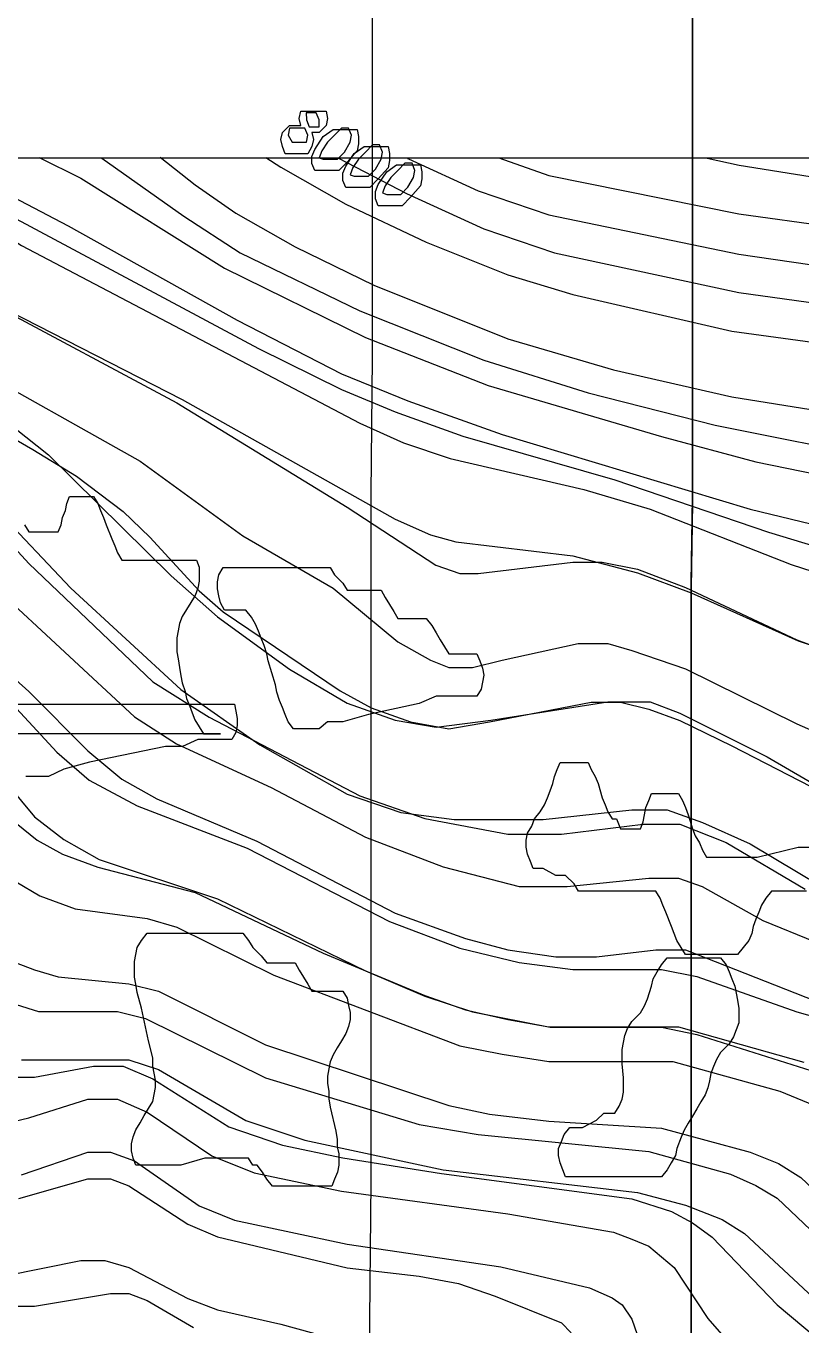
# Model space of a CAD drawing. Extents: x -0.49 to 6.91, y -0.57 to 8.11.
# Drawn here: x 2.2328 to 2.5228, y 3.2165 to 3.7029 of the extents above; entities that cross this region are included whole.
import ezdxf

# ---------------------------------------------------------------- set-up
doc = ezdxf.new("R2010")
doc.units = 0
for name, color, linetype in [('Elevations', 7, 'CONTINUOUS'), ('Grid', 7, 'CONTINUOUS'), ('split_lines', 7, 'CONTINUOUS'), ('split_lines_copy', 7, 'CONTINUOUS'), ('topo', 7, 'CONTINUOUS'), ('topo_grid', 7, 'CONTINUOUS'), ('white', 7, 'CONTINUOUS')]:
    doc.layers.add(name, color=color, linetype=linetype)

msp = doc.modelspace()

# ---------------------------------------------------------------- linework, layer by layer
at = {"layer": 'Elevations', "color": 1}
for points in [[(2.344019, 3.670931), (2.345072, 3.670931), (2.345598, 3.668285), (2.345072, 3.665639), (2.342437, 3.662994), (2.341381, 3.662994), (2.339799, 3.662994), (2.340325, 3.660348), (2.339799, 3.657702), (2.338217, 3.655056), (2.336634, 3.655056), (2.333999, 3.655056), (2.331364, 3.655056), (2.329782, 3.655056), (2.328729, 3.657702), (2.328202, 3.660348), (2.328729, 3.662994), (2.331364, 3.665639), (2.333473, 3.665639), (2.335584, 3.665639), (2.335057, 3.668285), (2.335584, 3.670931), (2.336637, 3.670931), (2.338746, 3.670931), (2.340854, 3.670931), (2.342963, 3.670931)], [(2.337692, 3.667756), (2.338745, 3.66511), (2.340854, 3.66511), (2.342436, 3.66511), (2.342436, 3.667756), (2.34138, 3.670402), (2.339271, 3.670402), (2.337689, 3.670402)], [(2.332419, 3.659316), (2.334528, 3.659316), (2.335583, 3.659316), (2.337166, 3.659316), (2.337692, 3.659316), (2.338219, 3.661962), (2.337163, 3.664608), (2.333472, 3.664608), (2.331889, 3.664608), (2.331363, 3.664608), (2.330836, 3.661962)], [(2.356673, 3.664078), (2.3572, 3.661433), (2.3572, 3.658787), (2.356673, 3.656141), (2.352982, 3.651908), (2.349818, 3.648733), (2.346128, 3.648733), (2.342437, 3.648733), (2.340855, 3.648733), (2.339802, 3.651378), (2.339802, 3.654024), (2.340855, 3.65667), (2.344019, 3.661433), (2.34771, 3.664078), (2.3514, 3.664078), (2.354564, 3.664078)], [(2.344019, 3.652992), (2.346128, 3.652992), (2.349291, 3.652992), (2.351926, 3.655638), (2.354035, 3.659342), (2.354564, 3.661988), (2.353508, 3.664634), (2.350873, 3.664634), (2.348238, 3.661988), (2.3456, 3.659342), (2.343491, 3.656167), (2.342438, 3.653521)], [(2.368272, 3.657755), (2.368798, 3.655109), (2.368798, 3.652463), (2.368272, 3.649817), (2.364581, 3.645584), (2.361418, 3.642409), (2.357727, 3.642409), (2.354036, 3.642409), (2.352454, 3.642409), (2.351398, 3.645055), (2.351398, 3.647701), (2.352454, 3.650346), (2.355617, 3.655109), (2.359308, 3.657755), (2.362999, 3.657755), (2.366162, 3.657755)], [(2.355618, 3.646669), (2.357727, 3.646669), (2.360891, 3.646669), (2.363526, 3.649315), (2.365635, 3.653019), (2.366161, 3.655665), (2.365106, 3.65831), (2.36247, 3.65831), (2.359835, 3.655665), (2.3572, 3.653019), (2.355091, 3.649844), (2.354035, 3.647198)], [(2.380399, 3.650902), (2.380926, 3.648256), (2.380926, 3.64561), (2.380399, 3.642965), (2.376708, 3.638731), (2.373544, 3.635556), (2.369854, 3.635556), (2.366163, 3.635556), (2.364581, 3.635556), (2.363528, 3.638202), (2.363528, 3.640848), (2.364581, 3.643494), (2.367745, 3.648256), (2.371436, 3.650902), (2.375126, 3.650902), (2.37829, 3.650902)], [(2.367745, 3.639816), (2.369854, 3.639816), (2.373016, 3.639816), (2.375654, 3.642462), (2.377763, 3.646166), (2.37829, 3.648812), (2.377234, 3.651458), (2.374599, 3.651458), (2.371963, 3.648812), (2.369325, 3.646166), (2.367217, 3.642991), (2.366164, 3.640345)]]:
    msp.add_lwpolyline(points, close=True, dxfattribs=at)
at = {"layer": 'Grid', "color": 1}
for points in [[(1.659111, 3.10467), (1.660693, 3.310807), (1.661749, 3.517499), (1.662802, 3.724165), (1.664384, 3.930329), (1.868432, 3.932974), (2.073008, 3.93562), (2.277583, 3.938266), (2.482159, 3.940912), (2.482159, 3.908739), (2.482159, 3.732632), (2.482159, 3.700485), (2.482159, 3.524378), (2.481633, 3.492205), (2.481633, 3.316125), (2.481633, 3.283422), (2.481633, 3.107845), (2.276002, 3.107845), (2.070373, 3.107845), (1.864743, 3.107845)], [(3.360572, 3.070909), (3.151778, 3.070909), (2.942985, 3.073555), (2.734718, 3.073555), (2.481632, 3.073555), (2.481632, 3.106231), (2.481632, 3.281808), (2.481632, 3.314511), (2.481632, 3.490591), (2.482159, 3.522764), (2.482159, 3.698871), (2.482159, 3.731018), (2.482159, 3.907125), (2.731555, 3.907125), (2.940348, 3.907125), (3.149142, 3.907125), (3.357408, 3.907125), (3.358466, 3.698315), (3.358995, 3.489533), (3.360054, 3.281279)]]:
    msp.add_lwpolyline(points, close=True, dxfattribs=at)
for points in [[(2.482158, 3.734749), (2.482158, 3.702602), (2.482158, 3.526495), (2.481632, 3.494348), (2.481632, 3.318241), (2.481632, 3.285539), (2.481632, 3.109961), (2.481632, 3.077285), (2.481632, 2.903825), (2.481632, 2.868503), (2.481632, 2.697661), (2.481632, 2.659694), (2.482158, 2.492556), (2.482158, 2.450382), (2.482158, 2.287478), (2.482158, 2.241599), (2.482685, 2.081314), (2.482685, 2.032816), (2.483211, 1.87568), (2.483211, 1.824007), (2.483738, 1.67375), (2.483738, 1.615224)], [(2.483738, 1.615224), (2.483738, 1.67375), (2.483211, 1.824007), (2.483211, 1.87568), (2.482685, 2.032816), (2.482685, 2.081314), (2.482158, 2.241599), (2.482158, 2.287478), (2.482158, 2.450382), (2.482158, 2.492556), (2.481632, 2.659694), (2.481632, 2.697661), (2.481632, 2.868503), (2.481632, 2.903825), (2.481632, 3.077285), (2.481632, 3.109961), (2.481632, 3.285539), (2.481632, 3.318241), (2.481632, 3.494348), (2.482158, 3.526495), (2.482158, 3.702602), (2.482158, 3.734749)]]:
    msp.add_lwpolyline(points, dxfattribs=at)
at = {"layer": 'split_lines', "color": 7}
msp.add_lwpolyline([(1.993126, 3.653521), (2.038807, 3.653521), (2.085142, 3.653521), (2.131476, 3.653521), (2.177157, 3.653521), (2.223496, 3.653521), (2.269178, 3.653521), (2.315512, 3.653521), (2.361193, 3.653521), (2.407533, 3.653521), (2.453866, 3.653521), (2.499548, 3.653521), (2.545882, 3.653521), (2.591563, 3.653521), (2.637897, 3.653521), (2.683584, 3.653521), (2.729917, 3.653521), (2.776252, 3.653521), (2.821933, 3.653521), (2.868266, 3.653521), (2.913954, 3.653521)], dxfattribs=at)
at = {"layer": 'split_lines_copy', "color": 7}
msp.add_lwpolyline([(1.993126, 3.653521), (2.038807, 3.653521), (2.085142, 3.653521), (2.131476, 3.653521), (2.177157, 3.653521), (2.223496, 3.653521), (2.269178, 3.653521), (2.315512, 3.653521), (2.361193, 3.653521), (2.407533, 3.653521), (2.453866, 3.653521), (2.499548, 3.653521), (2.545882, 3.653521), (2.591563, 3.653521), (2.637897, 3.653521), (2.683584, 3.653521), (2.729917, 3.653521), (2.776252, 3.653521), (2.821933, 3.653521), (2.868266, 3.653521), (2.913954, 3.653521)], dxfattribs=at)
at = {"layer": 'topo', "color": 2}
for points in [[(2.046488, 3.653813), (2.05192, 3.650108), (2.076701, 3.630529), (2.089882, 3.621533), (2.104117, 3.615183), (2.129425, 3.608833), (2.138388, 3.605658), (2.215371, 3.560838), (2.228552, 3.552371), (2.241206, 3.542317), (2.287076, 3.496968), (2.304475, 3.481622), (2.331364, 3.462043), (2.352982, 3.449343), (2.370908, 3.442993), (2.386202, 3.440347), (2.406765, 3.442993), (2.450526, 3.449872), (2.459489, 3.449872), (2.466344, 3.449872), (2.477416, 3.445638), (2.510105, 3.429234), (2.552812, 3.404363)], [(2.069413, 3.65368), (2.076697, 3.646536), (2.09146, 3.635953), (2.112023, 3.62537), (2.145239, 3.614786), (2.15842, 3.608966), (2.207986, 3.577851), (2.275473, 3.539883), (2.313962, 3.511943), (2.347706, 3.492364), (2.371959, 3.472255), (2.38409, 3.465376), (2.390944, 3.46273), (2.399907, 3.46273), (2.410979, 3.465376), (2.439451, 3.471726), (2.450523, 3.471726), (2.459486, 3.46908), (2.479522, 3.462201), (2.521174, 3.441564), (2.548063, 3.429922)], [(2.112551, 3.653574), (2.119933, 3.64987), (2.151567, 3.639287), (2.164749, 3.633466), (2.220114, 3.598673), (2.289183, 3.561764), (2.35298, 3.522738), (2.3862, 3.501042), (2.395163, 3.497867), (2.402018, 3.497867), (2.437343, 3.5021), (2.448415, 3.5021), (2.461596, 3.499455), (2.479523, 3.492575), (2.521175, 3.472996), (2.561246, 3.45818)], [(2.117149, 3.653521), (2.127832, 3.648494), (2.156303, 3.63844), (2.168429, 3.632619), (2.226431, 3.596239), (2.291282, 3.563034), (2.370897, 3.518214), (2.384082, 3.512393), (2.393572, 3.509747), (2.437333, 3.504455), (2.461586, 3.498105), (2.481622, 3.490697), (2.521692, 3.472705), (2.565458, 3.457889)], [(2.179363, 3.653442), (2.231186, 3.620634), (2.357725, 3.554197), (2.37407, 3.546789), (2.391473, 3.540968), (2.441561, 3.529326), (2.466342, 3.521918), (2.519066, 3.50128), (2.5681, 3.485405)], [(2.192996, 3.65368), (2.209042, 3.642832), (2.229078, 3.630661), (2.319764, 3.582163), (2.350871, 3.566818), (2.370907, 3.558351), (2.396219, 3.549355), (2.453161, 3.532951), (2.510631, 3.513372), (2.561246, 3.498026)], [(2.203478, 3.653733), (2.220118, 3.642885), (2.248589, 3.628069), (2.311858, 3.592747), (2.350875, 3.572638), (2.375654, 3.562584), (2.410985, 3.549884), (2.503779, 3.521944), (2.549651, 3.510832)], [(2.237749, 3.653601), (2.253334, 3.645928), (2.307113, 3.612194), (2.359838, 3.586264), (2.405713, 3.568273), (2.470564, 3.549223), (2.505889, 3.539698), (2.552286, 3.530173)], [(2.261135, 3.653416), (2.291817, 3.63172), (2.312907, 3.617961), (2.357722, 3.596266), (2.404124, 3.577745), (2.443141, 3.565574), (2.490593, 3.553403), (2.554389, 3.540703)], [(2.283039, 3.653733), (2.296037, 3.643414), (2.311327, 3.632831), (2.333472, 3.620131), (2.362997, 3.605844), (2.41309, 3.585735), (2.452633, 3.574094), (2.496922, 3.564039), (2.559137, 3.553985)], [(2.322487, 3.653654), (2.328206, 3.64995), (2.352459, 3.636191), (2.382512, 3.621904), (2.413097, 3.609733), (2.43735, 3.602325), (2.496929, 3.588566), (2.559143, 3.5801), (2.572328, 3.577454), (2.590255, 3.571104), (2.620307, 3.556287), (2.638762, 3.54835), (2.656688, 3.543587), (2.674087, 3.540941), (2.707304, 3.540941), (2.746847, 3.544116), (2.762669, 3.54782), (2.78745, 3.557345), (2.80274, 3.559991), (2.822777, 3.559991), (2.855993, 3.550466), (2.86601, 3.550466), (2.876027, 3.550466), (2.881295, 3.553112)], [(2.349755, 3.653336), (2.375127, 3.640107), (2.40413, 3.626878), (2.430492, 3.617882), (2.499561, 3.603065), (2.572325, 3.593011), (2.587616, 3.58772), (2.620832, 3.571315), (2.640867, 3.563378), (2.660903, 3.558086), (2.680937, 3.55544), (2.709408, 3.558086), (2.731551, 3.561261), (2.749479, 3.566024), (2.778482, 3.576078), (2.791663, 3.578724), (2.802736, 3.578724), (2.824879, 3.57502), (2.862314, 3.563907), (2.871278, 3.563907), (2.880243, 3.563907), (2.881274, 3.563907)], [(2.375535, 3.653283), (2.375961, 3.653098)], [(2.375961, 3.653098), (2.40202, 3.641192), (2.428382, 3.632196), (2.49956, 3.617379), (2.572324, 3.606796), (2.59025, 3.600975), (2.623467, 3.584571), (2.642975, 3.577163), (2.660901, 3.5724), (2.678829, 3.569754), (2.705192, 3.5724), (2.725227, 3.575046), (2.742626, 3.579809), (2.773738, 3.590921), (2.789028, 3.593567), (2.804845, 3.590921), (2.864423, 3.575575), (2.873387, 3.572929), (2.881293, 3.572929)], [(2.409757, 3.653469), (2.428378, 3.646854), (2.499556, 3.632566), (2.568098, 3.623041), (2.588138, 3.616691), (2.625572, 3.600287), (2.645608, 3.593408), (2.663007, 3.588646), (2.683041, 3.586), (2.703076, 3.586), (2.720475, 3.588646), (2.734183, 3.59235), (2.764767, 3.602933), (2.775839, 3.605579), (2.786912, 3.605579), (2.80062, 3.602933), (2.828564, 3.594466), (2.862308, 3.586529), (2.87549, 3.583883), (2.881282, 3.583883)], [(2.487121, 3.653521), (2.487618, 3.653416)], [(2.487618, 3.653416), (2.499564, 3.65077), (2.566001, 3.640186), (2.586036, 3.634366), (2.623471, 3.620078), (2.642979, 3.613728), (2.66776, 3.608436), (2.687268, 3.605791), (2.716266, 3.608436), (2.727344, 3.611082), (2.753707, 3.620607), (2.766889, 3.623253), (2.782705, 3.623253), (2.797996, 3.620607), (2.829103, 3.610024), (2.855993, 3.603674), (2.873392, 3.601028), (2.881284, 3.601028)], [(2.187951, 3.571739), (2.235407, 3.544328), (2.251751, 3.534274), (2.26915, 3.521045), (2.279168, 3.51152), (2.297621, 3.491411), (2.306585, 3.483474), (2.350346, 3.453973), (2.361945, 3.447623), (2.376713, 3.442331), (2.390948, 3.439685), (2.406238, 3.442331), (2.4442, 3.449739), (2.455272, 3.449739), (2.465818, 3.447094), (2.477416, 3.44286), (2.496924, 3.433335), (2.534887, 3.413756)], [(2.203761, 3.534327), (2.233814, 3.501624), (2.280211, 3.457333), (2.301301, 3.444104), (2.357717, 3.414576), (2.381974, 3.40611), (2.413082, 3.400289), (2.433117, 3.400289), (2.463697, 3.403993), (2.477406, 3.403993), (2.494805, 3.397114), (2.52433, 3.379651)], [(2.221697, 3.521865), (2.249641, 3.492337), (2.290766, 3.454396), (2.320292, 3.433759), (2.352981, 3.415238), (2.373016, 3.408359), (2.393056, 3.405713), (2.426272, 3.405713), (2.459489, 3.409417), (2.47267, 3.409417), (2.485851, 3.404654), (2.503777, 3.396717), (2.548066, 3.370259)], [(2.221161, 3.492681), (2.273358, 3.444157), (2.289176, 3.434103), (2.324501, 3.417698), (2.359827, 3.399178), (2.38883, 3.388065), (2.417301, 3.380657), (2.435227, 3.380657), (2.465807, 3.383832), (2.476879, 3.383832), (2.485843, 3.380657), (2.508514, 3.367957), (2.528022, 3.360019)], [(2.209561, 3.475404), (2.233814, 3.453708), (2.255959, 3.431483), (2.268612, 3.4209), (2.281794, 3.413491), (2.319228, 3.397616), (2.370898, 3.370735), (2.397265, 3.36121), (2.413082, 3.356976), (2.431009, 3.354331), (2.446299, 3.354331), (2.468443, 3.356976), (2.479515, 3.356976), (2.528022, 3.337926)], [(2.223267, 3.453788), (2.244356, 3.431033), (2.256483, 3.42045), (2.27441, 3.410925), (2.315535, 3.39505), (2.368786, 3.367639), (2.395153, 3.357585), (2.417297, 3.352293), (2.437333, 3.349648), (2.47056, 3.349648), (2.483741, 3.347002), (2.521176, 3.333773), (2.560719, 3.32266)], [(2.212733, 3.434658), (2.235932, 3.406718), (2.247004, 3.398251), (2.260185, 3.390843), (2.304474, 3.376026), (2.359834, 3.349145), (2.381983, 3.33962), (2.399909, 3.333799), (2.428908, 3.327978), (2.47056, 3.327978), (2.483741, 3.325332), (2.545429, 3.305753)], [(2.229081, 3.40439), (2.236989, 3.39804), (2.24648, 3.392748), (2.25966, 3.387986), (2.296041, 3.378461), (2.34402, 3.355706), (2.381986, 3.339831), (2.397276, 3.33454), (2.413093, 3.330836), (2.428384, 3.32819), (2.476889, 3.32819), (2.523815, 3.314961)], [(2.229076, 3.382429), (2.23804, 3.377138), (2.251221, 3.372375), (2.278109, 3.368671), (2.289182, 3.365496), (2.325562, 3.347504), (2.395162, 3.321046), (2.41098, 3.317871), (2.428379, 3.315225), (2.474777, 3.315225), (2.514847, 3.304113), (2.527501, 3.298821)], [(2.229076, 3.352135), (2.23593, 3.349489), (2.244893, 3.346843), (2.271256, 3.344197), (2.282328, 3.341551), (2.322399, 3.321443), (2.390945, 3.298689), (2.406235, 3.295514), (2.428379, 3.292868), (2.470559, 3.290222), (2.503775, 3.281226), (2.51432, 3.276993), (2.522756, 3.271701), (2.550173, 3.245772)], [(2.229072, 3.336524), (2.237508, 3.333878), (2.267034, 3.333878), (2.277578, 3.331233), (2.322394, 3.309008), (2.379864, 3.291545), (2.402013, 3.287841), (2.465809, 3.281491), (2.49639, 3.273024), (2.50588, 3.268791), (2.513789, 3.264028), (2.541205, 3.238099)], [(2.024497, 3.321125), (2.047168, 3.30525), (2.062986, 3.297313), (2.078803, 3.293609), (2.103056, 3.290963), (2.109383, 3.288317), (2.116238, 3.282496), (2.128364, 3.264505), (2.135218, 3.257096), (2.143654, 3.251275), (2.155254, 3.246513), (2.188475, 3.237517), (2.209037, 3.234871), (2.224854, 3.234871), (2.253326, 3.240692), (2.262289, 3.240692), (2.271252, 3.238046), (2.293396, 3.226405), (2.304469, 3.222171), (2.328194, 3.21688), (2.350866, 3.21053)], [(2.224857, 3.309246), (2.23593, 3.309246), (2.258074, 3.313479), (2.269146, 3.313479), (2.280218, 3.308716), (2.308689, 3.290725), (2.328725, 3.283846), (2.351396, 3.279083), (2.388308, 3.273262), (2.459486, 3.263737), (2.474249, 3.258975), (2.482158, 3.254741), (2.489539, 3.24945), (2.513792, 3.22405), (2.5391, 3.202883)], [(2.231184, 3.315834), (2.260181, 3.315834), (2.271253, 3.315834), (2.282325, 3.31213), (2.315016, 3.29308), (2.33716, 3.285671), (2.388833, 3.274559), (2.461594, 3.266092), (2.47952, 3.26133), (2.493229, 3.256038), (2.501665, 3.250746), (2.532772, 3.221748)], [(2.222743, 3.291492), (2.233815, 3.294138), (2.255959, 3.301017), (2.267031, 3.301017), (2.278103, 3.296255), (2.302357, 3.27985), (2.318174, 3.2735), (2.350863, 3.266621), (2.413082, 3.258155), (2.452626, 3.251275), (2.45948, 3.24863), (2.465807, 3.245984), (2.475297, 3.238046), (2.487951, 3.218996), (2.494805, 3.211059)], [(2.231183, 3.272733), (2.255963, 3.2812), (2.264399, 3.2812), (2.273362, 3.278025), (2.297616, 3.261091), (2.310797, 3.2558), (2.352977, 3.246804), (2.410451, 3.238337), (2.443667, 3.2304), (2.452103, 3.226696), (2.455794, 3.22405), (2.459484, 3.218758), (2.465284, 3.201825)], [(2.230132, 3.263843), (2.255967, 3.271251), (2.264404, 3.271251), (2.271257, 3.268606), (2.293401, 3.254318), (2.304475, 3.249556), (2.352981, 3.237914), (2.37987, 3.234739), (2.394638, 3.232093), (2.408345, 3.227331), (2.433127, 3.217276), (2.436816, 3.213572)], [(2.134167, 3.210847), (2.150512, 3.223018), (2.156839, 3.225664), (2.164747, 3.22831), (2.17582, 3.22831), (2.204822, 3.223547), (2.220113, 3.223547), (2.23593, 3.223547), (2.264401, 3.22831), (2.271255, 3.22831), (2.278109, 3.225664), (2.295509, 3.21561)]]:
    msp.add_lwpolyline(points, dxfattribs=at)
at = {"layer": 'topo_grid', "color": 7}
for points in [[(2.360884, 2.909593), (2.360884, 2.961266), (2.361413, 3.012912), (2.361413, 3.064056), (2.361413, 3.115729), (2.361413, 3.166873), (2.361413, 3.218546), (2.36194, 3.27022), (2.36194, 3.321364), (2.36194, 3.373037), (2.36194, 3.424181), (2.36194, 3.475854), (2.36194, 3.527527), (2.362466, 3.578671), (2.362466, 3.630344), (2.362466, 3.681461), (2.362466, 3.733135)], [(2.00394, 3.653521), (2.041374, 3.653521), (2.078281, 3.653521), (2.115716, 3.653521), (2.15315, 3.653521), (2.190057, 3.653521), (2.227496, 3.653521), (2.264403, 3.653521), (2.301838, 3.653521), (2.338745, 3.653521), (2.376184, 3.653521), (2.413618, 3.653521), (2.450525, 3.653521), (2.48796, 3.653521), (2.524867, 3.653521)]]:
    msp.add_lwpolyline(points, dxfattribs=at)
at = {"layer": 'white', "color": 7}
for points in [[(2.23224, 3.51615), (2.233822, 3.513504), (2.235405, 3.513504), (2.237513, 3.513504), (2.239622, 3.513504), (2.241204, 3.513504), (2.243313, 3.513504), (2.244895, 3.513504), (2.245951, 3.51615), (2.246477, 3.518796), (2.24753, 3.521441), (2.24806, 3.524087), (2.249113, 3.526733), (2.250695, 3.526733), (2.252277, 3.526733), (2.254386, 3.526733), (2.255968, 3.526733), (2.258077, 3.526733), (2.259659, 3.524087), (2.260712, 3.521441), (2.261768, 3.518796), (2.262821, 3.51615), (2.264929, 3.510858), (2.265985, 3.508212), (2.267038, 3.505566), (2.26862, 3.502921), (2.270203, 3.502921), (2.272311, 3.502921), (2.274947, 3.502921), (2.277582, 3.502921), (2.28022, 3.502921), (2.285491, 3.502921), (2.288655, 3.502921), (2.290763, 3.502921), (2.293401, 3.502921), (2.294983, 3.502921), (2.296566, 3.502921), (2.297621, 3.500275), (2.297621, 3.497629), (2.297621, 3.494983), (2.297095, 3.492337), (2.296039, 3.489691), (2.294457, 3.487046), (2.292875, 3.4844), (2.291292, 3.481754), (2.290237, 3.479108), (2.28971, 3.476462), (2.289184, 3.473816), (2.289184, 3.471171), (2.289184, 3.468525), (2.28971, 3.465879), (2.290237, 3.462704), (2.290763, 3.459529), (2.29129, 3.456883), (2.292346, 3.453708), (2.292872, 3.451062), (2.293925, 3.448416), (2.294981, 3.445771), (2.296036, 3.443125), (2.297619, 3.440479), (2.299201, 3.437833), (2.30131, 3.437833), (2.303418, 3.437833), (2.305532, 3.437833), (2.162645, 3.437833)], [(2.16265, 3.448919), (2.305538, 3.448919), (2.307647, 3.448919), (2.309229, 3.448919), (2.310812, 3.448919), (2.311338, 3.446273), (2.311867, 3.443628), (2.311867, 3.440982), (2.311338, 3.438336), (2.309756, 3.43569), (2.307647, 3.43569), (2.305538, 3.43569), (2.302901, 3.43569), (2.300265, 3.43569), (2.297102, 3.43569), (2.291302, 3.433044), (2.284975, 3.433044), (2.256504, 3.427223), (2.247013, 3.424578), (2.241214, 3.421932), (2.23805, 3.421932), (2.235415, 3.421932), (2.23278, 3.421932)], [(2.524866, 3.37899), (2.521702, 3.37899), (2.519067, 3.37899), (2.516431, 3.37899), (2.513796, 3.37899), (2.511687, 3.37899), (2.509579, 3.376344), (2.507997, 3.373698), (2.506943, 3.371052), (2.505888, 3.368406), (2.504835, 3.365761), (2.504308, 3.363115), (2.503253, 3.360469), (2.501144, 3.357823), (2.499035, 3.355177), (2.496926, 3.355177), (2.494291, 3.355177), (2.491656, 3.355177), (2.489018, 3.355177), (2.486377, 3.355177), (2.483741, 3.355177), (2.481632, 3.355177), (2.479524, 3.355177), (2.477941, 3.357823), (2.476359, 3.360469), (2.475304, 3.363115), (2.474251, 3.365761), (2.472142, 3.371052), (2.471086, 3.373698), (2.470033, 3.376344), (2.468451, 3.37899), (2.466869, 3.37899), (2.46476, 3.37899), (2.462651, 3.37899), (2.460016, 3.37899), (2.457381, 3.37899), (2.45158, 3.37899), (2.448945, 3.37899), (2.44631, 3.37899), (2.443672, 3.37899), (2.441563, 3.37899), (2.439455, 3.37899), (2.437872, 3.381636), (2.434708, 3.384811), (2.4326, 3.384811), (2.431017, 3.384811), (2.426272, 3.387456), (2.42469, 3.387456), (2.422581, 3.387456), (2.421526, 3.390102), (2.420473, 3.392748), (2.419943, 3.395394), (2.419943, 3.39804), (2.420473, 3.400686), (2.422052, 3.403331), (2.423108, 3.405977), (2.425217, 3.408623), (2.426799, 3.411269), (2.427855, 3.413915), (2.428908, 3.416561), (2.429963, 3.419206), (2.43049, 3.421852), (2.431545, 3.424498), (2.432598, 3.427144), (2.434181, 3.427144), (2.435763, 3.427144), (2.437872, 3.427144), (2.43998, 3.427144), (2.441563, 3.427144), (2.443145, 3.427144), (2.444198, 3.424498), (2.44578, 3.421852), (2.446836, 3.419206), (2.448415, 3.413915), (2.449471, 3.411269), (2.450524, 3.408623), (2.452106, 3.405977), (2.453688, 3.405977), (2.455265, 3.402273), (2.455279, 3.402273), (2.457387, 3.402273), (2.45897, 3.402273), (2.461078, 3.402273), (2.46266, 3.402273), (2.463713, 3.404919), (2.46424, 3.407565), (2.464767, 3.410211), (2.465822, 3.412856), (2.466875, 3.415502), (2.468457, 3.415502), (2.47004, 3.415502), (2.472148, 3.415502), (2.473731, 3.415502), (2.475839, 3.415502), (2.476895, 3.415502), (2.478477, 3.412856), (2.47953, 3.410211), (2.480586, 3.407565), (2.482166, 3.402273), (2.483221, 3.399627), (2.484803, 3.396981), (2.485856, 3.394336), (2.487439, 3.39169), (2.489547, 3.39169), (2.492183, 3.39169), (2.494818, 3.39169), (2.497453, 3.39169), (2.500617, 3.39169), (2.503253, 3.39169), (2.506416, 3.39169), (2.521706, 3.395394), (2.528033, 3.395394)]]:
    msp.add_lwpolyline(points, dxfattribs=at)
for points in [[(2.342435, 3.439738), (2.339801, 3.439738), (2.337165, 3.439738), (2.335056, 3.439738), (2.332948, 3.439738), (2.330839, 3.442384), (2.329786, 3.44503), (2.32873, 3.447676), (2.327677, 3.450321), (2.326621, 3.453496), (2.326095, 3.456142), (2.32346, 3.465138), (2.322933, 3.467784), (2.321878, 3.470959), (2.320824, 3.473605), (2.319769, 3.476251), (2.318716, 3.478896), (2.317134, 3.481542), (2.315025, 3.484188), (2.312916, 3.484188), (2.310807, 3.484188), (2.308699, 3.484188), (2.307116, 3.484188), (2.305534, 3.486834), (2.305008, 3.48948), (2.304481, 3.492126), (2.304481, 3.494771), (2.305008, 3.497417), (2.30659, 3.500063), (2.308699, 3.500063), (2.310807, 3.500063), (2.313445, 3.500063), (2.316608, 3.500063), (2.319244, 3.500063), (2.322407, 3.500063), (2.325571, 3.500063), (2.328206, 3.500063), (2.33137, 3.500063), (2.334533, 3.500063), (2.337171, 3.500063), (2.339806, 3.500063), (2.342441, 3.500063), (2.34455, 3.500063), (2.346659, 3.500063), (2.348241, 3.497417), (2.351404, 3.494242), (2.352986, 3.491596), (2.355095, 3.491596), (2.357204, 3.491596), (2.359312, 3.491596), (2.361948, 3.491596), (2.36353, 3.491596), (2.365639, 3.491596), (2.367221, 3.488951), (2.368803, 3.486305), (2.370385, 3.483659), (2.371967, 3.481013), (2.374076, 3.481013), (2.376185, 3.481013), (2.378294, 3.481013), (2.380402, 3.481013), (2.382511, 3.481013), (2.38462, 3.478367), (2.386202, 3.475721), (2.387784, 3.473076), (2.389366, 3.47043), (2.390949, 3.467784), (2.393057, 3.467784), (2.395166, 3.467784), (2.397801, 3.467784), (2.399383, 3.467784), (2.401492, 3.467784), (2.402545, 3.465138), (2.403601, 3.462492), (2.404127, 3.459846), (2.403601, 3.457201), (2.403072, 3.454555), (2.401492, 3.451909), (2.39991, 3.451909), (2.397275, 3.451909), (2.39464, 3.451909), (2.392002, 3.451909), (2.388839, 3.451909), (2.386203, 3.451909), (2.379876, 3.449263), (2.360895, 3.44503), (2.351404, 3.442384), (2.348241, 3.442384), (2.345606, 3.442384), (2.342435, 3.439738)], [(2.349831, 3.276384), (2.349304, 3.273739), (2.348249, 3.271093), (2.347196, 3.268447), (2.345075, 3.268447), (2.34244, 3.268447), (2.340331, 3.268447), (2.337693, 3.268447), (2.33453, 3.268447), (2.331895, 3.268447), (2.329257, 3.268447), (2.327149, 3.268447), (2.32504, 3.268447), (2.322928, 3.271093), (2.321349, 3.273739), (2.31924, 3.276384), (2.317658, 3.276384), (2.316076, 3.27903), (2.31344, 3.27903), (2.311332, 3.27903), (2.308696, 3.27903), (2.305532, 3.27903), (2.302897, 3.27903), (2.299734, 3.27903), (2.290771, 3.276384), (2.287607, 3.276384), (2.284441, 3.276384), (2.281803, 3.276384), (2.279168, 3.276384), (2.277059, 3.276384), (2.27495, 3.276384), (2.273897, 3.276384), (2.272842, 3.27903), (2.272315, 3.281676), (2.272315, 3.284322), (2.272842, 3.286968), (2.273897, 3.289614), (2.27548, 3.292259), (2.277059, 3.294905), (2.278641, 3.297551), (2.280224, 3.300197), (2.28075, 3.302843), (2.281277, 3.305489), (2.281277, 3.308134), (2.28075, 3.31078), (2.280224, 3.313426), (2.280224, 3.316601), (2.278641, 3.322951), (2.276006, 3.335122), (2.274424, 3.340943), (2.273897, 3.344118), (2.273371, 3.346764), (2.273371, 3.349939), (2.273371, 3.352584), (2.273897, 3.35523), (2.274424, 3.357876), (2.276006, 3.360522), (2.278115, 3.363168), (2.28075, 3.363168), (2.283385, 3.363168), (2.286021, 3.363168), (2.288659, 3.363168), (2.291821, 3.363168), (2.294986, 3.363168), (2.298148, 3.363168), (2.300784, 3.363168), (2.303948, 3.363168), (2.306583, 3.363168), (2.309218, 3.363168), (2.311853, 3.363168), (2.313962, 3.363168), (2.316071, 3.360522), (2.317653, 3.357876), (2.320817, 3.354701), (2.322926, 3.352055), (2.324508, 3.352055), (2.327146, 3.352055), (2.329255, 3.352055), (2.331363, 3.352055), (2.333472, 3.352055), (2.335054, 3.349409), (2.336636, 3.346764), (2.338219, 3.344118), (2.339798, 3.341472), (2.341907, 3.341472), (2.343489, 3.341472), (2.345598, 3.341472), (2.347707, 3.341472), (2.349815, 3.341472), (2.351398, 3.341472), (2.352977, 3.338826), (2.353506, 3.33618), (2.354033, 3.333534), (2.354033, 3.330889), (2.353506, 3.328243), (2.352451, 3.325597), (2.350868, 3.322951), (2.349286, 3.320305), (2.347704, 3.317659), (2.346648, 3.315014), (2.346122, 3.312368), (2.345595, 3.309722), (2.345595, 3.307076), (2.346122, 3.303901), (2.346122, 3.301255), (2.346648, 3.29808), (2.348757, 3.289084), (2.349284, 3.285909), (2.349284, 3.283264), (2.34981, 3.280618), (2.349831, 3.276384)], [(2.444724, 3.271992), (2.441562, 3.271992), (2.438926, 3.271992), (2.436817, 3.271992), (2.434709, 3.271992), (2.433653, 3.274638), (2.4326, 3.277284), (2.432071, 3.27993), (2.432071, 3.282576), (2.433126, 3.285221), (2.434179, 3.287867), (2.436288, 3.290513), (2.438926, 3.290513), (2.441035, 3.290513), (2.446308, 3.293159), (2.448943, 3.295805), (2.451578, 3.295805), (2.453161, 3.295805), (2.454743, 3.298451), (2.455796, 3.301096), (2.456322, 3.303742), (2.456322, 3.306388), (2.456322, 3.309034), (2.455796, 3.314326), (2.455796, 3.316971), (2.455796, 3.319617), (2.456322, 3.322263), (2.456852, 3.324909), (2.457905, 3.327555), (2.459487, 3.330201), (2.46265, 3.333376), (2.464232, 3.336021), (2.465285, 3.338667), (2.466867, 3.34343), (2.467394, 3.346076), (2.468976, 3.348721), (2.470558, 3.351367), (2.472667, 3.354013), (2.474775, 3.354013), (2.477411, 3.354013), (2.480574, 3.354013), (2.483212, 3.354013), (2.485847, 3.354013), (2.488482, 3.354013), (2.490591, 3.354013), (2.4927, 3.354013), (2.494808, 3.351367), (2.495861, 3.348721), (2.496917, 3.346076), (2.49797, 3.34343), (2.498499, 3.340784), (2.499026, 3.338138), (2.499552, 3.334963), (2.499552, 3.332317), (2.499552, 3.329671), (2.498497, 3.327026), (2.497444, 3.32438), (2.495861, 3.321734), (2.492698, 3.318559), (2.491115, 3.315913), (2.49006, 3.313267), (2.489007, 3.310621), (2.48848, 3.307976), (2.487954, 3.30533), (2.486898, 3.302684), (2.485316, 3.300038), (2.483736, 3.297392), (2.482154, 3.294746), (2.480572, 3.292101), (2.478989, 3.289455), (2.477936, 3.286809), (2.476354, 3.282576), (2.475828, 3.27993), (2.474245, 3.277284), (2.472666, 3.274638), (2.470557, 3.271992), (2.467919, 3.271992), (2.465284, 3.271992), (2.462649, 3.271992), (2.459486, 3.271992), (2.456322, 3.271992), (2.453687, 3.271992), (2.450523, 3.271992), (2.44736, 3.271992), (2.444724, 3.271992)]]:
    msp.add_lwpolyline(points, close=True, dxfattribs=at)

doc.saveas('drawing.dxf')
